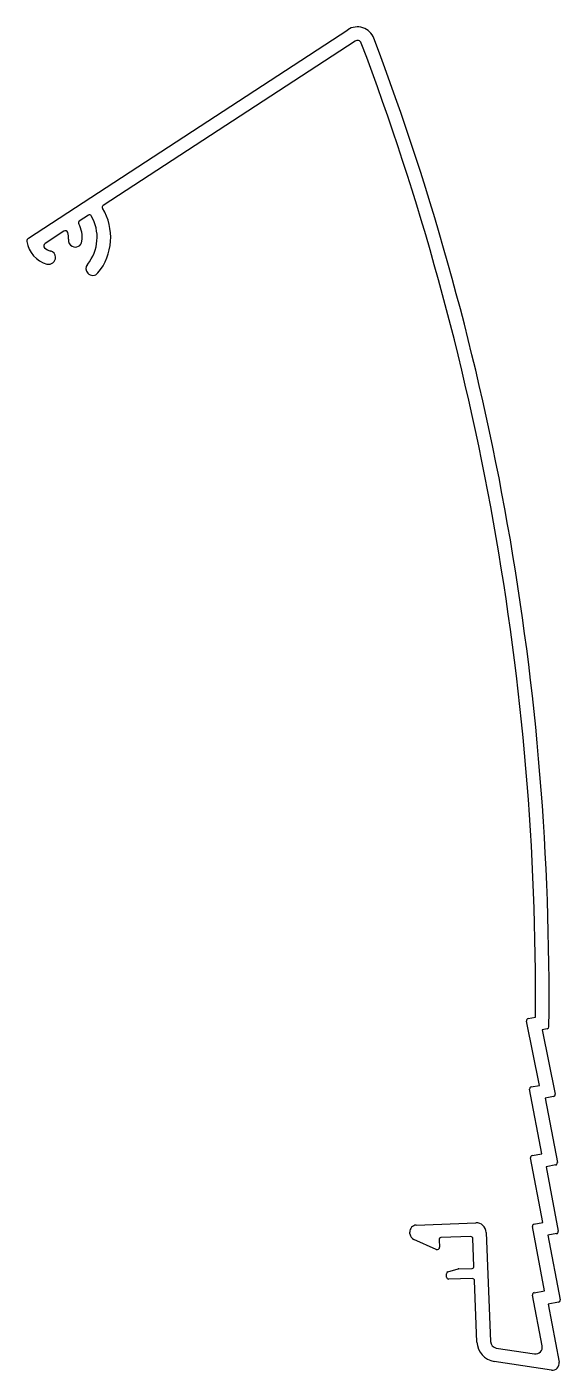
# Model space of a CAD drawing. Extents: x 879 to 958, y 353 to 551.
import ezdxf

# ---------------------------------------------------------------- set-up
doc = ezdxf.new("R2010")
doc.units = 0
doc.layers.get('0').update_dxf_attribs({"linetype": 'CONTINUOUS'})

msp = doc.modelspace()

# ---------------------------------------------------------------- linework, layer by layer
at = {"linetype": 'CONTINUOUS'}
for p, q in [((879.43, 519.79), (926.54, 550.56)), ((927.63, 548.88), (890.45, 524.6)), ((888.28, 523.18), (886.93, 522.3)), ((884.64, 520.81), (881.88, 519)), ((953.15, 404.53), (954.23, 404.73)), ((954.83, 394.67), (952.91, 404.17)), ((955.97, 403.01), (955.21, 402.87)), ((955.21, 402.87), (957.13, 393.37)), ((955.17, 384.57), (953.37, 394.09)), ((953.61, 394.45), (954.83, 394.67)), ((956.89, 393.01), (955.65, 392.79)), ((955.65, 392.79), (957.46, 383.26)), ((955.31, 374.42), (953.51, 383.95)), ((953.75, 384.3), (955.17, 384.57)), ((957.22, 382.91), (955.79, 382.65)), ((955.79, 382.65), (957.6, 373.12)), ((935.71, 372.73), (935.69, 372.97)), ((936.65, 374.04), (945.42, 374.37)), ((955.57, 364.33), (953.77, 373.83)), ((954.01, 374.18), (955.31, 374.42)), ((939.59, 370.44), (936.3, 371.89)), ((940, 371.85), (940.08, 370.78)), ((944.69, 372.34), (940.29, 372.18)), ((945.16, 367.95), (945, 372.05)), ((946.97, 372.93), (947.6, 356.83)), ((957.36, 372.77), (956.06, 372.53)), ((956.06, 372.53), (957.86, 362.99)), ((941.29, 367.14), (942.82, 367.55)), ((942.93, 367.57), (944.87, 367.64)), ((941.12, 366.36), (941.1, 366.85)), ((944.94, 366.14), (941.42, 366.07)), ((945.6, 356.75), (945.24, 365.85)), ((955.22, 356.2), (953.8, 363.7)), ((954.04, 364.05), (955.57, 364.33)), ((957.62, 362.64), (956.09, 362.36)), ((956.09, 362.36), (957.71, 353.8)), ((948.45, 355.88), (954.09, 355.03)), ((956.58, 352.62), (948.15, 353.9))]:
    msp.add_line(p, q, dxfattribs=at)
for centre, radius, start, end in [((927.96, 548.38), 2.6, 20.7095, 123.1486), ((927.96, 548.38), 0.6, 20.7095, 123.1486), ((556.24, 407.85), 398, 359.5505, 20.7095), ((556.24, 407.85), 400, 359.3491, 20.7095), ((883.26, 519.9), 8.3, 320.7337, 31.1497), ((890.62, 524.35), 0.3, 123.1486, 211.1497), ((887.1, 522.05), 0.3, 123.1403, 209.2404), ((883.26, 519.9), 4.1, 351.9677, 29.2404), ((883.26, 519.9), 6.3, 320.7337, 30.2814), ((888.44, 522.93), 0.3, 30.2814, 123.1403), ((879.7, 519.37), 0.5, 123.1486, 188.5239), ((884.86, 520.47), 0.4, 19.5314, 123.1403), ((883.26, 519.9), 2.1, 351.9677, 19.5314), ((883.26, 519.9), 4.1, 188.5239, 254.3295), ((882.09, 518.66), 0.4, 123.1403, 226.7493), ((883.26, 519.9), 2.1, 226.7493, 254.3295), ((882.42, 516.92), 1, 3.1486, 74.3295), ((886.33, 519.47), 1, 171.9677, 243.1486), ((886.33, 519.47), 1, 243.1486, 351.9677), ((882.42, 516.92), 1, 254.3295, 3.1486), ((888.91, 515.28), 1, 140.7337, 222.8602), ((888.91, 515.28), 1, 222.8602, 320.7337), ((953.2, 404.23), 0.3, 100.4145, 191.4216), ((955.91, 403.31), 0.3, 280.4145, 359.3491), ((953.67, 394.15), 0.3, 100.4145, 190.7192), ((956.84, 393.31), 0.3, 280.4145, 11.4216), ((953.8, 384.01), 0.3, 100.4145, 190.7192), ((957.16, 383.2), 0.3, 280.4145, 10.7192), ((936.69, 373.04), 1, 92.1477, 184.4145), ((945.47, 372.87), 1.5, 2.2345, 92.1477), ((954.07, 373.89), 0.3, 100.4145, 190.7219), ((957.3, 373.06), 0.3, 280.4145, 10.7192), ((936.71, 372.81), 1, 184.4145, 246.128), ((940.3, 371.88), 0.3, 92.1477, 184.4145), ((944.7, 372.04), 0.3, 2.2345, 92.1477), ((939.74, 370.76), 0.35, 246.128, 4.4145), ((941.4, 366.86), 0.3, 111.159, 182.2345), ((942.93, 367.27), 0.3, 91.1, 111.159), ((944.86, 367.94), 0.3, 272.0369, 2.2345), ((941.42, 366.37), 0.3, 182.2345, 271.1), ((944.95, 365.84), 0.3, 2.2345, 91.1), ((954.09, 363.76), 0.3, 100.4145, 190.7192), ((957.57, 362.94), 0.3, 280.4145, 10.7219), ((948.6, 356.87), 3, 182.2345, 261.3658), ((948.6, 356.87), 1, 182.2345, 261.3658), ((954.24, 356.01), 1, 261.3658, 10.7192), ((956.73, 353.61), 1, 261.3658, 10.7192)]:
    msp.add_arc(centre, radius, start, end, dxfattribs=at)

doc.saveas('drawing.dxf')
